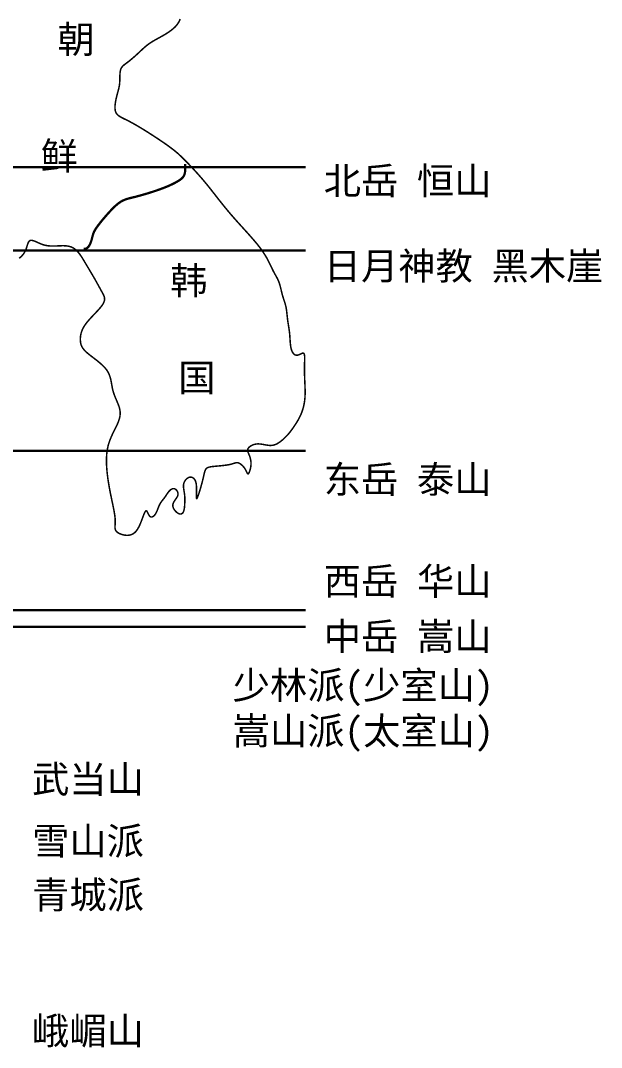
# Model space of a CAD drawing. Extents: x 13573007 to 22079938, y 2388446 to 8397471.
# Drawn here: x 20929256 to 22079938, y 4283280 to 6317948 of the extents above; entities that cross this region are included whole.
import ezdxf

# ---------------------------------------------------------------- set-up
doc = ezdxf.new("R2010")
doc.units = 0
doc.header["$MEASUREMENT"] = 0
doc.linetypes.add('HIDDEN', pattern=[0.375, 0.25, -0.125])
doc.layers.add('wwu', color=250, linetype='CONTINUOUS', lineweight=30)
for name, color, linetype in [('注记', 7, 'CONTINUOUS'), ('海岸线', 5, 'CONTINUOUS'), ('边界', 7, 'CONTINUOUS')]:
    doc.layers.add(name, color=color, linetype=linetype)
doc.styles.get("Standard").update_dxf_attribs({"font": 'simhei.ttf'})

msp = doc.modelspace()

# ---------------------------------------------------------------- linework, layer by layer
at = {"layer": 'wwu', "color": 250}
msp.add_line((19430702, 6027462), (21493928, 6027462), dxfattribs=at)
at = {"layer": 'wwu', "color": 255}
msp.add_line((19624682, 5862037), (21493928, 5862037), dxfattribs=at)
at = {"layer": 'wwu'}
for p, q in [((19870378, 5465210), (21493928, 5465210)), ((18986153, 5149443), (21493928, 5149443)), ((19301869, 5116975), (21493928, 5116975))]:
    msp.add_line(p, q, dxfattribs=at)
at = {"layer": '海岸线', "linetype": 'Continuous', "ltscale": 5, "const_width": 3000, "flags": 128}
msp.add_lwpolyline([(20926504, 5846882), (20928705, 5848584), (20930947, 5850668), (20933156, 5853084), (20935257, 5855783), (20937175, 5858714), (20938835, 5861827), (20940192, 5865063), (20941310, 5868322), (20942284, 5871492), (20943208, 5874462), (20944176, 5877123), (20945283, 5879363), (20946623, 5881071), (20948290, 5882138), (20950352, 5882491), (20952777, 5882219), (20955506, 5881449), (20958483, 5880307), (20961647, 5878923), (20964942, 5877422), (20968308, 5875932), (20971689, 5874580), (20975040, 5873470), (20978377, 5872602), (20981731, 5871957), (20985132, 5871510), (20988610, 5871241), (20992196, 5871126), (20995921, 5871145), (20999815, 5871274), (21003894, 5871480), (21008114, 5871684), (21012416, 5871793), (21016744, 5871717), (21021039, 5871364), (21025242, 5870643), (21029296, 5869463), (21033141, 5867731), (21036736, 5865388), (21040096, 5862491), (21043250, 5859130), (21046230, 5855392), (21049066, 5851366), (21051788, 5847140), (21054427, 5842805), (21057013, 5838447), (21059571, 5834141), (21062099, 5829904), (21064587, 5825739), (21067029, 5821649), (21069415, 5817636), (21071738, 5813704), (21073988, 5809855), (21076158, 5806091), (21078242, 5802417), (21080243, 5798837), (21082166, 5795356), (21084017, 5791980), (21085802, 5788716), (21087526, 5785567), (21089194, 5782540), (21090812, 5779641), (21092366, 5776861), (21093756, 5774146), (21094863, 5771425), (21095569, 5768629), (21095754, 5765690), (21095299, 5762537), (21094086, 5759102), (21091994, 5755315), (21088962, 5751132), (21085151, 5746606), (21080781, 5741815), (21076070, 5736835), (21071237, 5731744), (21066501, 5726621), (21062081, 5721541), (21058195, 5716584), (21055015, 5711812), (21052515, 5707240), (21050625, 5702867), (21049273, 5698694), (21048386, 5694719), (21047892, 5690944), (21047719, 5687369), (21047796, 5683992), (21048074, 5680806), (21048604, 5677763), (21049462, 5674809), (21050720, 5671889), (21052456, 5668946), (21054742, 5665925), (21057655, 5662772), (21061268, 5659431), (21065609, 5655858), (21070515, 5652058), (21075776, 5648048), (21081181, 5643844), (21086519, 5639462), (21091581, 5634921), (21096154, 5630235), (21100030, 5625422), (21103059, 5620500), (21105338, 5615494), (21107026, 5610428), (21108282, 5605330), (21109264, 5600224), (21110131, 5595138), (21111042, 5590096), (21112155, 5585126), (21113586, 5580249), (21115280, 5575475), (21117137, 5570811), (21119061, 5566262), (21120950, 5561834), (21122708, 5557535), (21124236, 5553370), (21125435, 5549346), (21126225, 5545459), (21126602, 5541670), (21126580, 5537930), (21126176, 5534190), (21125402, 5530402), (21124274, 5526517), (21122807, 5522486), (21121014, 5518260), (21118924, 5513800), (21116612, 5509108), (21114167, 5504195), (21111678, 5499071), (21109233, 5493748), (21106921, 5488237), (21104831, 5482549), (21103051, 5476694), (21101650, 5470686), (21100617, 5464539), (21099923, 5458270), (21099535, 5451897), (21099425, 5445434), (21099561, 5438900), (21099913, 5432310), (21100451, 5425682), (21101146, 5419031), (21101980, 5412372), (21102936, 5405718), (21103996, 5399083), (21105146, 5392482), (21106367, 5385928), (21107644, 5379435), (21108960, 5373016), (21110294, 5366691), (21111608, 5360499), (21112861, 5354484), (21114012, 5348691), (21115019, 5343163), (21115840, 5337945), (21116434, 5333082), (21116760, 5328617), (21116804, 5324580), (21116667, 5320948), (21116481, 5317682), (21116376, 5314742), (21116480, 5312089), (21116926, 5309686), (21117842, 5307493), (21119360, 5305472), (21121564, 5303599), (21124367, 5301911), (21127636, 5300461), (21131237, 5299302), (21135037, 5298486), (21138903, 5298066), (21142704, 5298094), (21146304, 5298623), (21149600, 5299691), (21152594, 5301276), (21155316, 5303343), (21157797, 5305856), (21160068, 5308778), (21162159, 5312074), (21164100, 5315707), (21165922, 5319642), (21167650, 5323821), (21169290, 5328096), (21170841, 5332300), (21172303, 5336262), (21173677, 5339816), (21174962, 5342790), (21176159, 5345018), (21177267, 5346329), (21178291, 5346618), (21179254, 5346030), (21180184, 5344772), (21181108, 5343052), (21182054, 5341078), (21183050, 5339056), (21184124, 5337195), (21185303, 5335702), (21186605, 5334742), (21188006, 5334314), (21189474, 5334373), (21190976, 5334875), (21192477, 5335775), (21193945, 5337030), (21195346, 5338595), (21196648, 5340425), (21197827, 5342476), (21198901, 5344698), (21199897, 5347042), (21200843, 5349458), (21201768, 5351897), (21202697, 5354307), (21203660, 5356640), (21204684, 5358846), (21205789, 5360888), (21206967, 5362783), (21208199, 5364563), (21209470, 5366256), (21210764, 5367894), (21212063, 5369507), (21213351, 5371125), (21214611, 5372780), (21215832, 5374491), (21217019, 5376241), (21218184, 5378003), (21219338, 5379747), (21220492, 5381447), (21221658, 5383076), (21222845, 5384604), (21224065, 5386005), (21225327, 5387254), (21226621, 5388330), (21227938, 5389219), (21229265, 5389902), (21230593, 5390364), (21231909, 5390589), (21233204, 5390558), (21234465, 5390257), (21235680, 5389677), (21236829, 5388851), (21237889, 5387820), (21238838, 5386625), (21239654, 5385309), (21240315, 5383913), (21240799, 5382478), (21241083, 5381046), (21241152, 5379649), (21241017, 5378282), (21240693, 5376932), (21240197, 5375585), (21239546, 5374226), (21238756, 5372843), (21237845, 5371421), (21236829, 5369946), (21235731, 5368407), (21234609, 5366802), (21233526, 5365130), (21232545, 5363392), (21231730, 5361588), (21231145, 5359717), (21230854, 5357780), (21230920, 5355776), (21231386, 5353714), (21232212, 5351636), (21233338, 5349590), (21234701, 5347628), (21236242, 5345799), (21237900, 5344152), (21239612, 5342738), (21241319, 5341606), (21242968, 5340797), (21244540, 5340318), (21246023, 5340165), (21247406, 5340336), (21248678, 5340829), (21249828, 5341639), (21250846, 5342765), (21251719, 5344204), (21252442, 5345944), (21253026, 5347945), (21253489, 5350157), (21253846, 5352529), (21254115, 5355011), (21254312, 5357555), (21254453, 5360109), (21254555, 5362625), (21254632, 5365064), (21254677, 5367433), (21254684, 5369753), (21254644, 5372042), (21254548, 5374320), (21254389, 5376607), (21254158, 5378921), (21253846, 5381282), (21253456, 5383703), (21253030, 5386172), (21252621, 5388667), (21252280, 5391172), (21252062, 5393665), (21252018, 5396128), (21252202, 5398540), (21252665, 5400884), (21253444, 5403136), (21254511, 5405261), (21255822, 5407219), (21257333, 5408973), (21258998, 5410483), (21260775, 5411711), (21262617, 5412618), (21264482, 5413165), (21266328, 5413321), (21268124, 5413087), (21269842, 5412472), (21271455, 5411482), (21272935, 5410127), (21274254, 5408416), (21275385, 5406355), (21276300, 5403954), (21276982, 5401233), (21277452, 5398257), (21277746, 5395104), (21277896, 5391851), (21277934, 5388576), (21277896, 5385356), (21277812, 5382269), (21277718, 5379393), (21277645, 5376805), (21277619, 5374585), (21277664, 5372813), (21277807, 5371570), (21278071, 5370935), (21278483, 5370990), (21279066, 5371815), (21279845, 5373489), (21280834, 5376051), (21281995, 5379378), (21283277, 5383302), (21284632, 5387659), (21286008, 5392281), (21287357, 5397002), (21288629, 5401657), (21289772, 5406080), (21290754, 5410134), (21291597, 5413803), (21292340, 5417102), (21293022, 5420043), (21293682, 5422642), (21294359, 5424911), (21295091, 5426864), (21295918, 5428516), (21296878, 5429884), (21298015, 5430999), (21299374, 5431899), (21300999, 5432619), (21302935, 5433195), (21305224, 5433664), (21307913, 5434060), (21311045, 5434420), (21314636, 5434776), (21318593, 5435143), (21322794, 5435533), (21327117, 5435955), (21331439, 5436422), (21335640, 5436944), (21339597, 5437533), (21343189, 5438199), (21346325, 5438941), (21349046, 5439712), (21351424, 5440449), (21353530, 5441092), (21355436, 5441580), (21357215, 5441852), (21358939, 5441847), (21360679, 5441505), (21362490, 5440783), (21364350, 5439715), (21366222, 5438354), (21368065, 5436752), (21369843, 5434962), (21371515, 5433036), (21373043, 5431027), (21374388, 5428988), (21375524, 5426975), (21376478, 5425062), (21377288, 5423326), (21377992, 5421844), (21378630, 5420695), (21379241, 5419955), (21379862, 5419702), (21380533, 5420014), (21381280, 5420940), (21382077, 5422416), (21382885, 5424352), (21383665, 5426656), (21384379, 5429237), (21384987, 5432003), (21385451, 5434863), (21385733, 5437726), (21385804, 5440515), (21385678, 5443210), (21385380, 5445805), (21384935, 5448295), (21384369, 5450674), (21383706, 5452937), (21382970, 5455078), (21382188, 5457092), (21381389, 5458977), (21380626, 5460749), (21379957, 5462427), (21379440, 5464030), (21379134, 5465577), (21379097, 5467089), (21379386, 5468584), (21380061, 5470082), (21381161, 5471591), (21382657, 5473078), (21384502, 5474499), (21386649, 5475809), (21389051, 5476964), (21391660, 5477919), (21394431, 5478632), (21397315, 5479056), (21400268, 5479167), (21403264, 5479012), (21406276, 5478657), (21409280, 5478170), (21412251, 5477617), (21415163, 5477063), (21417992, 5476576), (21420714, 5476222), (21423310, 5476056), (21425795, 5476093), (21428192, 5476334), (21430523, 5476783), (21432809, 5477442), (21435072, 5478314), (21437336, 5479402), (21439622, 5480709), (21441945, 5482231), (21444290, 5483942), (21446635, 5485807), (21448958, 5487794), (21451237, 5489870), (21453449, 5492001), (21455573, 5494154), (21457585, 5496296), (21459473, 5498403), (21461253, 5500488), (21462949, 5502573), (21464587, 5504680), (21466192, 5506832), (21467789, 5509049), (21469403, 5511356), (21471058, 5513773), (21472771, 5516319), (21474529, 5518998), (21476309, 5521810), (21478089, 5524755), (21479847, 5527832), (21481561, 5531043), (21483208, 5534386), (21484766, 5537862), (21486216, 5541470), (21487547, 5545209), (21488751, 5549075), (21489818, 5553065), (21490742, 5557177), (21491514, 5561409), (21492124, 5565756), (21492566, 5570217), (21492837, 5574784), (21492958, 5579435), (21492957, 5584141), (21492862, 5588874), (21492700, 5593608), (21492500, 5598314), (21492288, 5602964), (21492093, 5607532), (21491938, 5611993), (21491824, 5616340), (21491749, 5620571), (21491709, 5624683), (21491703, 5628674), (21491728, 5632540), (21491780, 5636278), (21491857, 5639887), (21491950, 5643353), (21492027, 5646625), (21492048, 5649643), (21491975, 5652345), (21491769, 5654670), (21491392, 5656559), (21490804, 5657949), (21489966, 5658780), (21488855, 5659024), (21487499, 5658784), (21485944, 5658195), (21484234, 5657393), (21482414, 5656513), (21480527, 5655692), (21478617, 5655064), (21476730, 5654765), (21474905, 5654906), (21473163, 5655492), (21471520, 5656505), (21469994, 5657924), (21468601, 5659731), (21467357, 5661906), (21466280, 5664429), (21465385, 5667282), (21464681, 5670440), (21464141, 5673854), (21463727, 5677474), (21463406, 5681246), (21463139, 5685117), (21462892, 5689036), (21462629, 5692949), (21462312, 5696803), (21461917, 5700559), (21461452, 5704217), (21460937, 5707792), (21460392, 5711298), (21459836, 5714749), (21459288, 5718158), (21458768, 5721540), (21458294, 5724907), (21457881, 5728271), (21457511, 5731620), (21457164, 5734941), (21456817, 5738221), (21456448, 5741446), (21456034, 5744602), (21455554, 5747674), (21454985, 5750650), (21454313, 5753523), (21453549, 5756322), (21452713, 5759081), (21451824, 5761838), (21450902, 5764629), (21449967, 5767488), (21449036, 5770452), (21448131, 5773558), (21447264, 5776827), (21446421, 5780223), (21445584, 5783696), (21444733, 5787197), (21443849, 5790676), (21442913, 5794083), (21441904, 5797368), (21440804, 5800481), (21439597, 5803395), (21438286, 5806167), (21436875, 5808876), (21435370, 5811601), (21433778, 5814423), (21432103, 5817420), (21430352, 5820672), (21428531, 5824258), (21426628, 5828244), (21424565, 5832646), (21422248, 5837465), (21419583, 5842702), (21416475, 5848361), (21412829, 5854442), (21408550, 5860947), (21403545, 5867878), (21397759, 5875225), (21391301, 5882930), (21384322, 5890922), (21376970, 5899133), (21369396, 5907490), (21361749, 5915925), (21354179, 5924368), (21346837, 5932747), (21339838, 5941004), (21333172, 5949113), (21326795, 5957062), (21320660, 5964837), (21314726, 5972423), (21308946, 5979808), (21303277, 5986976), (21297675, 5993915), (21292109, 6000609), (21286610, 6007034), (21281222, 6013165), (21275989, 6018978), (21270955, 6024449), (21266165, 6029551), (21261664, 6034260), (21257494, 6038551), (21253681, 6042415), (21250163, 6045905), (21246862, 6049091), (21243697, 6052042), (21240587, 6054827), (21237452, 6057515), (21234212, 6060175), (21230786, 6062876), (21227107, 6065678), (21223156, 6068596), (21218928, 6071636), (21214418, 6074803), (21209620, 6078103), (21204528, 6081541), (21199137, 6085123), (21193442, 6088855), (21187452, 6092729), (21181247, 6096685), (21174920, 6100653), (21168565, 6104560), (21162277, 6108334), (21156149, 6111903), (21150276, 6115196), (21144752, 6118140), (21139659, 6120694), (21135025, 6122944), (21130867, 6125006), (21127203, 6126996), (21124048, 6129030), (21121419, 6131225), (21119334, 6133696), (21117808, 6136561), (21116842, 6139898), (21116378, 6143639), (21116341, 6147678), (21116655, 6151912), (21117247, 6156234), (21118040, 6160539), (21118961, 6164723), (21119935, 6168680), (21120896, 6172333), (21121818, 6175721), (21122685, 6178909), (21123480, 6181964), (21124186, 6184953), (21124788, 6187942), (21125267, 6190998), (21125607, 6194186), (21125805, 6197551), (21125903, 6201042), (21125956, 6204590), (21126021, 6208120), (21126152, 6211562), (21126405, 6214843), (21126835, 6217892), (21127498, 6220637), (21128437, 6223030), (21129648, 6225120), (21131113, 6226984), (21132816, 6228696), (21134741, 6230331), (21136871, 6231962), (21139190, 6233665), (21141680, 6235516), (21144322, 6237569), (21147086, 6239807), (21149939, 6242195), (21152847, 6244697), (21155778, 6247276), (21158697, 6249896), (21161572, 6252522), (21164370, 6255118), (21167070, 6257654), (21169706, 6260129), (21172326, 6262549), (21174976, 6264919), (21177704, 6267244), (21180556, 6269531), (21183581, 6271785), (21186824, 6274011), (21190315, 6276215), (21194018, 6278406), (21197875, 6280591), (21201832, 6282779), (21205834, 6284978), (21209824, 6287196), (21213748, 6289442), (21217550, 6291724), (21221181, 6294048), (21224618, 6296410), (21227845, 6298806), (21230845, 6301230), (21233601, 6303675), (21236097, 6306137), (21238315, 6308611), (21240240, 6311090), (21241868, 6313569), (21243246, 6316048), (21244436, 6318525), (21245499, 6320999)], dxfattribs=at)
at = {"layer": '边界', "linetype": 'HIDDEN', "ltscale": 9, "const_width": 4512, "flags": 128}
msp.add_lwpolyline([(21255130, 6033519), (21255553, 6026479), (21255434, 6020706), (21254804, 6016014), (21253693, 6012221), (21252131, 6009141), (21250149, 6006592), (21247776, 6004389), (21245044, 6002348), (21241974, 6000315), (21238563, 5998260), (21234798, 5996181), (21230667, 5994077), (21226159, 5991947), (21221262, 5989791), (21215963, 5987607), (21210251, 5985395), (21204136, 5983159), (21197717, 5980927), (21191114, 5978732), (21184450, 5976606), (21177844, 5974583), (21171417, 5972695), (21165291, 5970976), (21159587, 5969458), (21154392, 5968155), (21149667, 5967002), (21145337, 5965915), (21141330, 5964809), (21137572, 5963601), (21133991, 5962207), (21130511, 5960541), (21127061, 5958520), (21123586, 5956088), (21120103, 5953303), (21116649, 5950251), (21113261, 5947017), (21109976, 5943688), (21106831, 5940349), (21103861, 5937088), (21101104, 5933990), (21098584, 5931120), (21096283, 5928465), (21094169, 5925989), (21092210, 5923658), (21090376, 5921436), (21088635, 5919290), (21086957, 5917184), (21085310, 5915084), (21083672, 5912960), (21082056, 5910809), (21080483, 5908632), (21078977, 5906431), (21077559, 5904209), (21076250, 5901966), (21075074, 5899705), (21074051, 5897428), (21073193, 5895134), (21072466, 5892821), (21071822, 5890482), (21071217, 5888111), (21070605, 5885704), (21069939, 5883255), (21069175, 5880759), (21068266, 5878209), (21067174, 5875621), (21065893, 5873092), (21064426, 5870739), (21062773, 5868678), (21060937, 5867028), (21058920, 5865905), (21056723, 5865426), (21054348, 5865709)], dxfattribs=at)

# ---------------------------------------------------------------- texts
at = {"layer": 'wwu', "color": 255, "insert": (21529844, 5858751), "char_height": 54150, "width": 652858.06, "attachment_point": 1}
msp.add_mtext('日月神教 黑木崖', dxfattribs=at)
at = {"layer": '注记', "linetype": 'Continuous', "char_height": 54150, "attachment_point": 1}
for s, insert, width in [('\\fￋￎￌﾣﾤ|b0|i0|c134|p54;朝', (21002312, 6307721), 99277.51), ('\\fￋￎￌﾣﾤ|b0|i0|c134|p54;鲜', (20968906, 6076723), 99277.51), ('北岳 恒山', (21529844, 6027462), 342756.23), ('韩', (21225471, 5829703), 99277.51), ('\\fￋￎￌﾣﾤ|b0|i0|c134|p54;国', (21241506, 5637427), 99277.51), ('东岳 泰山', (21529844, 5435861), 342756.23), ('西岳 华山', (21529844, 5234048), 342756.23), ('中岳 嵩山', (21529844, 5124666), 342756.23), ('{\\C255;少林派(少室山)\\P嵩山派(太室山)}', (21349385, 5027929), 664061.67), ('武当山', (20952093, 4841962), 342756.23), ('峨嵋山', (20952093, 4343339), 342756.23)]:
    msp.add_mtext(s, dxfattribs=dict(at, insert=insert, width=width))
at = {"layer": '注记', "color": 255, "linetype": 'Continuous', "char_height": 54150, "width": 342756.23, "attachment_point": 1}
for s, insert in [('雪山派', (20952093, 4719449)), ('青城派', (20952093, 4612704))]:
    msp.add_mtext(s, dxfattribs=dict(at, insert=insert))

doc.saveas('drawing.dxf')
